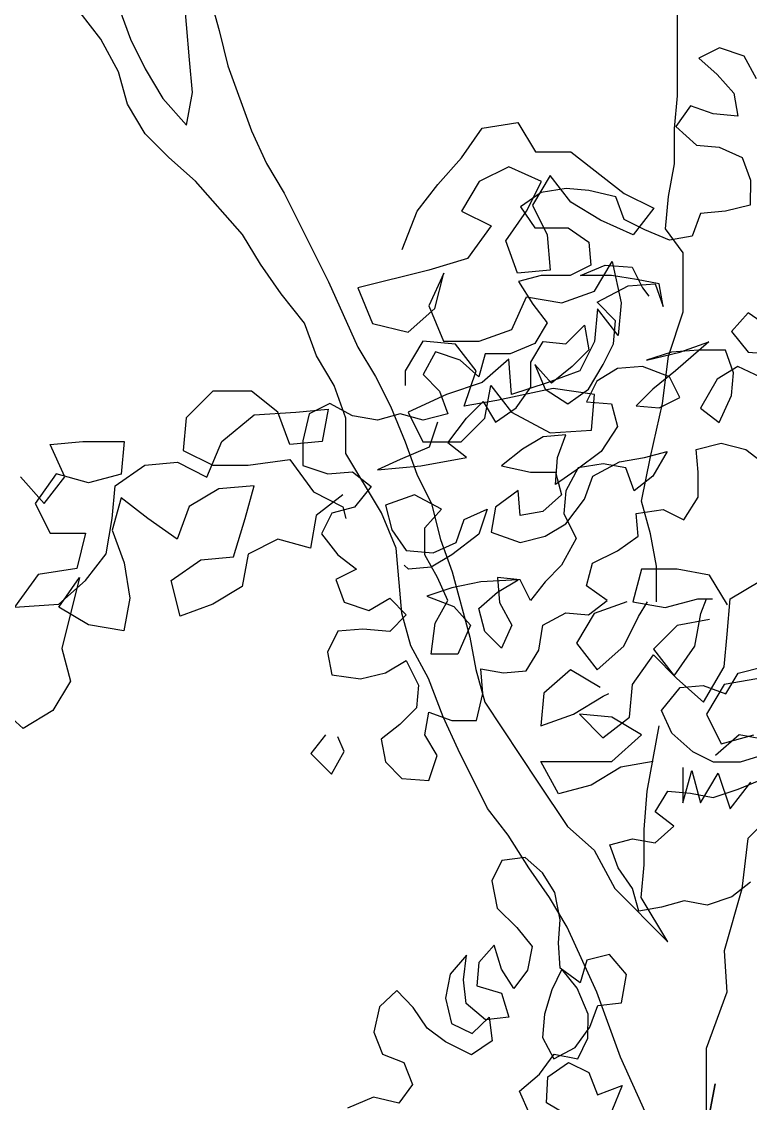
# Model space of a CAD drawing. Header units: millimetres. Extents: x -249630 to 95394, y -188036 to 109963.
# Drawn here: x -73480.1 to -73162.9, y -652.3 to -181.6 of the extents above; entities that cross this region are included whole.
import ezdxf

# ---------------------------------------------------------------- set-up
doc = ezdxf.new("R2010")
doc.units = ezdxf.units.MM
doc.layers.add('AHojas', color=86, linetype='Continuous')
doc.layers.add('ATronco', color=36, linetype='Continuous')

# ---------------------------------------------------------------- blocks, each defined once
blk = doc.blocks.new('Arbol_01')
at = {"layer": 'AHojas'}
for p, q in [((-0.75412, 2.41722), (-0.76442, 2.41208)), ((-0.74176, 2.41309), (-0.75412, 2.41722)), ((-0.76442, 2.41208), (-0.75516, 2.40383)), ((-0.7356, 2.40175), (-0.74176, 2.41309)), ((-0.75516, 2.40383), (-0.74693, 2.39456)), ((-0.74693, 2.39456), (-0.74488, 2.38323)), ((-0.76856, 2.3884), (-0.77577, 2.37811)), ((-0.75723, 2.38427), (-0.76856, 2.3884)), ((-0.74488, 2.38323), (-0.75723, 2.38427)), ((-0.77577, 2.37811), (-0.76549, 2.36883)), ((-0.76549, 2.36883), (-0.75416, 2.36779)), ((-0.75416, 2.36779), (-0.74284, 2.36263)), ((-0.74284, 2.36263), (-0.73873, 2.3513)), ((-0.73873, 2.3513), (-0.73874, 2.33895)), ((-0.83038, 2.34727), (-0.84273, 2.34522)), ((-0.81905, 2.34623), (-0.83038, 2.34727)), ((-0.80567, 2.34313), (-0.81905, 2.34623)), ((-0.84273, 2.34522), (-0.85304, 2.33802)), ((-0.80156, 2.3318), (-0.80567, 2.34313)), ((-0.73874, 2.33895), (-0.7511, 2.33587)), ((-0.85304, 2.33802), (-0.84584, 2.32772)), ((-0.76346, 2.33485), (-0.76759, 2.32353)), ((-0.7511, 2.33587), (-0.76346, 2.33485)), ((-0.79127, 2.32664), (-0.80156, 2.3318)), ((-0.84584, 2.32772), (-0.82936, 2.3277)), ((-0.82936, 2.3277), (-0.81907, 2.32049)), ((-0.77892, 2.32148), (-0.79127, 2.32664)), ((-0.76759, 2.32353), (-0.77892, 2.32148)), ((-0.81907, 2.32049), (-0.81805, 2.30916)), ((-0.81805, 2.30916), (-0.82836, 2.30402)), ((-0.82321, 2.30402), (-0.81085, 2.30915)), ((-0.81085, 2.30915), (-0.79746, 2.30811)), ((-0.79746, 2.30811), (-0.79232, 2.29781)), ((-0.84277, 2.30403), (-0.8541, 2.30095)), ((-0.8541, 2.30095), (-0.8469, 2.28962)), ((-0.82836, 2.30402), (-0.84277, 2.30403)), ((-0.80776, 2.304), (-0.82321, 2.30402)), ((-0.79541, 2.30193), (-0.80776, 2.304)), ((-0.78408, 2.29986), (-0.79541, 2.30193)), ((-0.81498, 2.29062), (-0.79953, 2.29885)), ((-0.79953, 2.29885), (-0.78614, 2.29986)), ((-0.79232, 2.29781), (-0.78924, 2.29369)), ((-0.78614, 2.29986), (-0.78203, 2.28853)), ((-0.78203, 2.28853), (-0.78408, 2.29986)), ((-0.8469, 2.28962), (-0.8397, 2.28035)), ((-0.80572, 2.28135), (-0.81498, 2.29062)), ((-0.73982, 2.2854), (-0.74807, 2.27615)), ((-0.72953, 2.27819), (-0.73982, 2.2854)), ((-0.8397, 2.28035), (-0.84589, 2.27006)), ((-0.83045, 2.27004), (-0.82117, 2.2793)), ((-0.82117, 2.2793), (-0.81912, 2.26694)), ((-0.80676, 2.27002), (-0.80572, 2.28135)), ((-0.74807, 2.27615), (-0.73984, 2.26584)), ((-0.84796, 2.26079), (-0.84177, 2.27108)), ((-0.84177, 2.27108), (-0.83045, 2.27004)), ((-0.7594, 2.27101), (-0.77589, 2.25661)), ((-0.77382, 2.26587), (-0.7594, 2.27101)), ((-0.84589, 2.27006), (-0.85825, 2.26492)), ((-0.81912, 2.26694), (-0.82737, 2.25871)), ((-0.81192, 2.25973), (-0.80676, 2.27002)), ((-0.76455, 2.26689), (-0.77794, 2.26588)), ((-0.75116, 2.26688), (-0.76455, 2.26689)), ((-0.74706, 2.25555), (-0.75116, 2.26688)), ((-0.89532, 2.26598), (-0.90151, 2.25466)), ((-0.88297, 2.26185), (-0.89532, 2.26598)), ((-0.87061, 2.26493), (-0.87371, 2.25361)), ((-0.85825, 2.26492), (-0.87061, 2.26493)), ((-0.77794, 2.26588), (-0.7903, 2.26177)), ((-0.7903, 2.26177), (-0.77382, 2.26587)), ((-0.73984, 2.26584), (-0.72645, 2.2648)), ((-0.87371, 2.25361), (-0.88297, 2.26185)), ((-0.84797, 2.24844), (-0.84796, 2.26079)), ((-0.8459, 2.25976), (-0.84076, 2.2474)), ((-0.83767, 2.25049), (-0.8459, 2.25976)), ((-0.81914, 2.24738), (-0.81192, 2.25973)), ((-0.82737, 2.25871), (-0.83767, 2.25049)), ((-0.80472, 2.25766), (-0.81502, 2.25149)), ((-0.79236, 2.25868), (-0.80472, 2.25766)), ((-0.77898, 2.25352), (-0.79236, 2.25868)), ((-0.77589, 2.25661), (-0.78722, 2.24735)), ((-0.74499, 2.25864), (-0.7553, 2.25247)), ((-0.7481, 2.24422), (-0.74706, 2.25555)), ((-0.73367, 2.25348), (-0.74499, 2.25864)), ((-0.90151, 2.25466), (-0.89328, 2.24642)), ((-0.77384, 2.24322), (-0.77898, 2.25352)), ((-0.7553, 2.25247), (-0.76355, 2.23806)), ((-0.85519, 2.23814), (-0.84797, 2.24844)), ((-0.81502, 2.25149), (-0.82018, 2.2412)), ((-0.89328, 2.24642), (-0.88917, 2.23509)), ((-0.84076, 2.2474), (-0.82944, 2.24018)), ((-0.82944, 2.24018), (-0.81914, 2.24738)), ((-0.78722, 2.24735), (-0.79547, 2.23912)), ((-0.75429, 2.23084), (-0.7481, 2.24422)), ((-0.87991, 2.23302), (-0.87166, 2.24125)), ((-0.87166, 2.24125), (-0.86549, 2.23095)), ((-0.82018, 2.2412), (-0.80782, 2.24016)), ((-0.78414, 2.23808), (-0.77384, 2.24322)), ((-0.94786, 2.24029), (-0.95816, 2.23515)), ((-0.93654, 2.2341), (-0.94786, 2.24029)), ((-0.86549, 2.23095), (-0.85519, 2.23814)), ((-0.80782, 2.24016), (-0.80474, 2.22883)), ((-0.79547, 2.23912), (-0.78414, 2.23808)), ((-0.76355, 2.23806), (-0.75429, 2.23084)), ((-0.95816, 2.23515), (-0.96126, 2.22177)), ((-0.92418, 2.23203), (-0.93654, 2.2341)), ((-0.91285, 2.23511), (-0.92418, 2.23203)), ((-0.90153, 2.23201), (-0.91285, 2.23511)), ((-0.88917, 2.23509), (-0.90153, 2.23201)), ((-0.88918, 2.22067), (-0.87991, 2.23302)), ((-0.89432, 2.23097), (-0.89845, 2.21862)), ((-0.80474, 2.22883), (-0.81299, 2.21648)), ((-0.96126, 2.22177), (-0.96127, 2.20941)), ((-0.84182, 2.22372), (-0.85212, 2.21755)), ((-0.83049, 2.22474), (-0.84182, 2.22372)), ((-0.83462, 2.21341), (-0.83049, 2.22474)), ((-0.89845, 2.21862), (-0.91287, 2.21246)), ((-0.87992, 2.21346), (-0.88918, 2.22067)), ((-0.76563, 2.21747), (-0.75327, 2.22055)), ((-0.75327, 2.22055), (-0.74091, 2.21745)), ((-0.85212, 2.21755), (-0.86242, 2.20932)), ((-0.81299, 2.21648), (-0.82536, 2.20723)), ((-0.79137, 2.21337), (-0.78004, 2.21645)), ((-0.78004, 2.21645), (-0.78726, 2.2041)), ((-0.76461, 2.20614), (-0.76563, 2.21747)), ((-0.74091, 2.21745), (-0.73165, 2.21023)), ((-0.91287, 2.21246), (-0.92421, 2.20732)), ((-0.90258, 2.20936), (-0.87992, 2.21346)), ((-0.83566, 2.20003), (-0.83462, 2.21341)), ((-0.81712, 2.20413), (-0.80373, 2.21133)), ((-0.80373, 2.21133), (-0.79137, 2.21337)), ((-0.96127, 2.20941), (-0.94892, 2.20528)), ((-0.92421, 2.20732), (-0.90258, 2.20936)), ((-0.86242, 2.20932), (-0.84801, 2.20622)), ((-0.82536, 2.20723), (-0.83566, 2.20003)), ((-0.82433, 2.20826), (-0.83051, 2.19694)), ((-0.81197, 2.2103), (-0.82433, 2.20826)), ((-0.80064, 2.20823), (-0.81197, 2.2103)), ((-0.79653, 2.1969), (-0.80064, 2.20823)), ((-0.94892, 2.20528), (-0.93656, 2.2063)), ((-0.93656, 2.2063), (-0.9273, 2.19908)), ((-0.84801, 2.20622), (-0.83565, 2.20621)), ((-0.83565, 2.20621), (-0.83257, 2.19488)), ((-0.82125, 2.19281), (-0.81712, 2.20413)), ((-0.78726, 2.2041), (-0.79653, 2.1969)), ((-0.76462, 2.19379), (-0.76461, 2.20614)), ((-0.9273, 2.19908), (-0.93555, 2.18879)), ((-0.8542, 2.19696), (-0.86553, 2.18873)), ((-0.85318, 2.1846), (-0.8542, 2.19696)), ((-0.83051, 2.19694), (-0.83155, 2.18561)), ((-0.90568, 2.19494), (-0.9201, 2.18981)), ((-0.8923, 2.18772), (-0.90568, 2.19494)), ((-0.83257, 2.19488), (-0.84185, 2.18665)), ((-0.83053, 2.18046), (-0.82125, 2.19281)), ((-0.77184, 2.18247), (-0.76462, 2.19379)), ((-0.93555, 2.18879), (-0.94688, 2.18572)), ((-0.9201, 2.18981), (-0.91702, 2.17745)), ((-0.90055, 2.17847), (-0.8923, 2.18772)), ((-0.86553, 2.18873), (-0.8676, 2.17638)), ((-0.94688, 2.18572), (-0.95204, 2.17542)), ((-0.88098, 2.18257), (-0.86965, 2.1877)), ((-0.86965, 2.1877), (-0.87378, 2.17535)), ((-0.84185, 2.18665), (-0.85318, 2.1846)), ((-0.83155, 2.18561), (-0.82539, 2.17325)), ((-0.79551, 2.18558), (-0.78213, 2.18762)), ((-0.7945, 2.17425), (-0.79551, 2.18558)), ((-0.78213, 2.18762), (-0.77184, 2.18247)), ((-0.88511, 2.17124), (-0.88098, 2.18257)), ((-0.84083, 2.17429), (-0.83053, 2.18046)), ((-0.91702, 2.17745), (-0.90983, 2.16715)), ((-0.90056, 2.16508), (-0.90055, 2.17847)), ((-0.95204, 2.17542), (-0.94381, 2.16512)), ((-0.87378, 2.17535), (-0.88718, 2.16507)), ((-0.8676, 2.17638), (-0.85319, 2.17121)), ((-0.85319, 2.17121), (-0.84083, 2.17429)), ((-0.82539, 2.17325), (-0.83261, 2.15987)), ((-0.8048, 2.16705), (-0.7945, 2.17425)), ((-0.89644, 2.16611), (-0.88511, 2.17124)), ((-0.90983, 2.16715), (-0.89644, 2.16611)), ((-0.81716, 2.16088), (-0.8048, 2.16705)), ((-0.94381, 2.16512), (-0.93455, 2.1579)), ((-0.89439, 2.15375), (-0.90056, 2.16508)), ((-0.88718, 2.16507), (-0.89748, 2.1589)), ((-0.93455, 2.1579), (-0.94485, 2.15276)), ((-0.90881, 2.15788), (-0.91086, 2.15994)), ((-0.89748, 2.1589), (-0.90881, 2.15788)), ((-0.83261, 2.15987), (-0.84085, 2.15164)), ((-0.82026, 2.14956), (-0.81716, 2.16088)), ((-0.94485, 2.15276), (-0.94074, 2.14143)), ((-0.88926, 2.14242), (-0.89439, 2.15375)), ((-0.87277, 2.15167), (-0.88719, 2.14859)), ((-0.85424, 2.15268), (-0.87277, 2.15167)), ((-0.86454, 2.14651), (-0.85424, 2.15268)), ((-0.86453, 2.15372), (-0.86351, 2.14136)), ((-0.85321, 2.15268), (-0.86453, 2.15372)), ((-0.84807, 2.14238), (-0.85321, 2.15268)), ((-0.84085, 2.15164), (-0.84807, 2.14238)), ((-0.88719, 2.14859), (-0.89955, 2.14448)), ((-0.87381, 2.13828), (-0.86454, 2.14651)), ((-0.80997, 2.14234), (-0.82026, 2.14956)), ((-0.92839, 2.1373), (-0.91809, 2.14347)), ((-0.91809, 2.14347), (-0.90986, 2.13523)), ((-0.89955, 2.14448), (-0.88617, 2.13932)), ((-0.94074, 2.14143), (-0.92839, 2.1373)), ((-0.89544, 2.1311), (-0.88926, 2.14242)), ((-0.88617, 2.13932), (-0.87794, 2.13005)), ((-0.86351, 2.14136), (-0.85735, 2.13003)), ((-0.81924, 2.13514), (-0.80997, 2.14234)), ((-0.90986, 2.13523), (-0.9181, 2.127)), ((-0.87074, 2.12695), (-0.87381, 2.13828)), ((-0.8419, 2.13002), (-0.83057, 2.13618)), ((-0.83057, 2.13618), (-0.81924, 2.13514)), ((-0.93149, 2.12804), (-0.94384, 2.12702)), ((-0.9181, 2.127), (-0.93149, 2.12804)), ((-0.89752, 2.11565), (-0.89544, 2.1311)), ((-0.87794, 2.13005), (-0.88413, 2.11564)), ((-0.85735, 2.13003), (-0.86251, 2.11871)), ((-0.84397, 2.11766), (-0.8419, 2.13002)), ((-0.94384, 2.12702), (-0.949, 2.11673)), ((-0.86251, 2.11871), (-0.87074, 2.12695)), ((-0.949, 2.11673), (-0.94695, 2.1054)), ((-0.85016, 2.10737), (-0.84397, 2.11766)), ((-0.92018, 2.10641), (-0.90988, 2.11257)), ((-0.90988, 2.11257), (-0.90371, 2.10021)), ((-0.88413, 2.11564), (-0.89752, 2.11565)), ((-0.74473, 2.10621), (-0.73237, 2.10928)), ((-0.94695, 2.1054), (-0.93254, 2.10333)), ((-0.93254, 2.10333), (-0.92018, 2.10641)), ((-0.87281, 2.10842), (-0.86149, 2.10635)), ((-0.87179, 2.09606), (-0.87281, 2.10842)), ((-0.86149, 2.10635), (-0.85016, 2.10737)), ((-0.75091, 2.09592), (-0.74473, 2.10621)), ((-0.90371, 2.10021), (-0.90475, 2.08889)), ((-0.78284, 2.08771), (-0.77356, 2.09902)), ((-0.77356, 2.09902), (-0.76224, 2.10004)), ((-0.76224, 2.10004), (-0.75091, 2.09592)), ((-0.87489, 2.08268), (-0.87179, 2.09606)), ((-0.90475, 2.08889), (-0.91299, 2.08066)), ((-0.90064, 2.0755), (-0.89857, 2.08682)), ((-0.89857, 2.08682), (-0.88725, 2.08269)), ((-0.7777, 2.07638), (-0.78284, 2.08771)), ((-0.88725, 2.08269), (-0.87489, 2.08268)), ((-0.91299, 2.08066), (-0.92227, 2.07346)), ((-0.95007, 2.07554), (-0.95728, 2.06628)), ((-0.89447, 2.06519), (-0.90064, 2.0755)), ((-0.76741, 2.0671), (-0.7777, 2.07638)), ((-0.94081, 2.0673), (-0.94389, 2.07451)), ((-0.92227, 2.07346), (-0.92022, 2.06213)), ((-0.947, 2.05598), (-0.94081, 2.0673)), ((-0.95728, 2.06628), (-0.947, 2.05598)), ((-0.8986, 2.05284), (-0.89447, 2.06519)), ((-0.75712, 2.06194), (-0.76741, 2.0671)), ((-0.73035, 2.06604), (-0.74374, 2.06193)), ((-0.92022, 2.06213), (-0.91199, 2.05388)), ((-0.74374, 2.06193), (-0.75712, 2.06194)), ((-0.91199, 2.05388), (-0.8986, 2.05284)), ((-0.74478, 2.04854), (-0.73242, 2.05368)), ((-0.75714, 2.04444), (-0.74478, 2.04854)), ((-0.78598, 2.03726), (-0.77979, 2.04755)), ((-0.77979, 2.04755), (-0.76846, 2.04651)), ((-0.76846, 2.04651), (-0.75714, 2.04444)), ((-0.77671, 2.03004), (-0.78598, 2.03726)), ((-0.78599, 2.02181), (-0.77671, 2.03004)), ((-0.80864, 2.0208), (-0.79731, 2.02388)), ((-0.79731, 2.02388), (-0.78599, 2.02181)), ((-0.80454, 2.00947), (-0.80864, 2.0208)), ((-0.86233, 2.0131), (-0.86731, 2.00287)), ((-0.85068, 2.01449), (-0.86233, 2.0131)), ((-0.84204, 2.00687), (-0.85068, 2.01449)), ((-0.79734, 1.99917), (-0.80454, 2.00947)), ((-0.83589, 1.99714), (-0.84204, 2.00687)), ((-0.86731, 2.00287), (-0.86469, 1.98927)), ((-0.73864, 2.0022), (-0.74792, 1.995)), ((-0.83328, 1.98354), (-0.83589, 1.99714)), ((-0.79426, 1.98784), (-0.79734, 1.99917)), ((-0.7716, 1.99297), (-0.78293, 1.98989)), ((-0.76028, 1.9909), (-0.7716, 1.99297)), ((-0.74792, 1.995), (-0.76028, 1.9909)), ((-0.86469, 1.98927), (-0.85483, 1.97971)), ((-0.78293, 1.98989), (-0.79426, 1.98784)), ((-0.83419, 1.97206), (-0.83328, 1.98354)), ((-0.85483, 1.97971), (-0.84726, 1.97033)), ((-0.86616, 1.97091), (-0.87377, 1.96228)), ((-0.86248, 1.95907), (-0.86616, 1.97091)), ((-0.84726, 1.97033), (-0.84959, 1.9585)), ((-0.83334, 1.95952), (-0.83419, 1.97206)), ((-0.87994, 1.966), (-0.88809, 1.95649)), ((-0.88139, 1.95364), (-0.87994, 1.966)), ((-0.80878, 1.96634), (-0.82009, 1.96354)), ((-0.80033, 1.95643), (-0.80878, 1.96634)), ((-0.87377, 1.96228), (-0.87469, 1.9508)), ((-0.82009, 1.96354), (-0.8233, 1.95225)), ((-0.85633, 1.94934), (-0.86248, 1.95907)), ((-0.84959, 1.9585), (-0.85633, 1.94934)), ((-0.83246, 1.95899), (-0.83743, 1.94876)), ((-0.8233, 1.95225), (-0.83334, 1.95952)), ((-0.82489, 1.94961), (-0.83246, 1.95899)), ((-0.88809, 1.95649), (-0.89042, 1.94466)), ((-0.80284, 1.94231), (-0.80033, 1.95643)), ((-0.88001, 1.94199), (-0.88139, 1.95364)), ((-0.87469, 1.9508), (-0.86251, 1.94706)), ((-0.9146, 1.94844), (-0.9231, 1.94034)), ((-0.9065, 1.93994), (-0.9146, 1.94844)), ((-0.86251, 1.94706), (-0.85884, 1.93522)), ((-0.83743, 1.94876), (-0.84117, 1.93658)), ((-0.81945, 1.9367), (-0.82489, 1.94961)), ((-0.89042, 1.94466), (-0.88728, 1.93194)), ((-0.9231, 1.94034), (-0.92596, 1.92763)), ((-0.89947, 1.92968), (-0.9065, 1.93994)), ((-0.87049, 1.93384), (-0.88001, 1.94199)), ((-0.81859, 1.93017), (-0.8145, 1.94093)), ((-0.8145, 1.94093), (-0.80284, 1.94231)), ((-0.84117, 1.93658), (-0.84209, 1.92511)), ((-0.81949, 1.92469), (-0.81945, 1.9367)), ((-0.88728, 1.93194), (-0.87705, 1.92697)), ((-0.87705, 1.92697), (-0.86855, 1.93507)), ((-0.85884, 1.93522), (-0.87049, 1.93384)), ((-0.86855, 1.93507), (-0.86717, 1.92341)), ((-0.8903, 1.92294), (-0.89947, 1.92968)), ((-0.82585, 1.92012), (-0.81859, 1.93017)), ((-0.92596, 1.92763), (-0.92175, 1.91667)), ((-0.84209, 1.92511), (-0.83647, 1.9145)), ((-0.82446, 1.91446), (-0.81949, 1.92469)), ((-0.87743, 1.91637), (-0.8903, 1.92294)), ((-0.86717, 1.92341), (-0.87743, 1.91637)), ((-0.92175, 1.91667), (-0.91099, 1.91258)), ((-0.84355, 1.90675), (-0.83628, 1.91679)), ((-0.83647, 1.9145), (-0.82585, 1.92012)), ((-0.83628, 1.91679), (-0.82446, 1.91446)), ((-0.91099, 1.91258), (-0.90678, 1.90162)), ((-0.83949, 1.9055), (-0.82923, 1.91254)), ((-0.82923, 1.91254), (-0.819, 1.90756)), ((-0.85346, 1.8983), (-0.84355, 1.90675)), ((-0.84006, 1.89261), (-0.83949, 1.9055)), ((-0.819, 1.90756), (-0.81479, 1.8966)), ((-0.90678, 1.90162), (-0.91352, 1.89245)), ((-0.84837, 1.8868), (-0.85346, 1.8983)), ((-0.81479, 1.8966), (-0.80242, 1.90116)), ((-0.80242, 1.90116), (-0.80757, 1.88864)), ((-0.92622, 1.89531), (-0.93913, 1.88987)), ((-0.91352, 1.89245), (-0.92622, 1.89531)), ((-0.8286, 1.88569), (-0.84006, 1.89261)), ((-0.06644, 1.66402), (-0.05408, 1.66607)), ((-0.05408, 1.66607), (-0.04791, 1.65577)), ((-0.07365, 1.65373), (-0.06644, 1.66402)), ((-0.0819, 1.64447), (-0.07365, 1.65373)), ((-0.04791, 1.65577), (-0.03555, 1.65576)), ((-0.03555, 1.65576), (-0.01703, 1.64133)), ((-0.05718, 1.65063), (-0.06748, 1.64549)), ((-0.04586, 1.64547), (-0.05718, 1.65063)), ((-0.04277, 1.64753), (-0.04896, 1.63724)), ((-0.03557, 1.63825), (-0.04277, 1.64753)), ((-0.08912, 1.63521), (-0.0819, 1.64447)), ((-0.06748, 1.64549), (-0.07367, 1.6352)), ((-0.05102, 1.63518), (-0.04586, 1.64547)), ((-0.02528, 1.63207), (-0.03557, 1.63825)), ((-0.01703, 1.64133), (-0.00674, 1.63617)), ((-0.09428, 1.62183), (-0.08912, 1.63521)), ((-0.07367, 1.6352), (-0.06338, 1.63004)), ((-0.05823, 1.62489), (-0.05102, 1.63518)), ((-0.04896, 1.63724), (-0.04382, 1.62693)), ((-0.00674, 1.63617), (-0.01396, 1.62691)), ((-0.01396, 1.62691), (-0.02528, 1.63207)), ((-0.06338, 1.63004), (-0.07163, 1.61872)), ((-0.04382, 1.62693), (-0.0428, 1.61458)), ((-0.05413, 1.61356), (-0.05823, 1.62489)), ((-0.07163, 1.61872), (-0.08502, 1.61462)), ((-0.02736, 1.60736), (-0.02117, 1.61765)), ((-0.02117, 1.61765), (-0.0181, 1.60323)), ((-0.08502, 1.61462), (-0.10973, 1.60846)), ((-0.07987, 1.61358), (-0.08503, 1.60226)), ((-0.08297, 1.60123), (-0.07987, 1.61358)), ((-0.0428, 1.61458), (-0.05413, 1.61356)), ((-0.10973, 1.60846), (-0.1046, 1.5961)), ((-0.0562, 1.594), (-0.05104, 1.60532)), ((-0.05104, 1.60532), (-0.03869, 1.60325)), ((-0.03869, 1.60325), (-0.02736, 1.60736)), ((-0.09224, 1.593), (-0.08297, 1.60123)), ((-0.08503, 1.60226), (-0.07989, 1.5899)), ((-0.02634, 1.60118), (-0.02738, 1.58985)), ((-0.01914, 1.5919), (-0.02634, 1.60118)), ((-0.0181, 1.60323), (-0.01914, 1.5919)), ((-0.1046, 1.5961), (-0.09224, 1.593)), ((-0.06753, 1.58989), (-0.0562, 1.594)), ((-0.0871, 1.58991), (-0.09328, 1.57961)), ((-0.07577, 1.58887), (-0.0871, 1.58991)), ((-0.07989, 1.5899), (-0.06753, 1.58989)), ((-0.02738, 1.58985), (-0.03253, 1.57956)), ((-0.06857, 1.57959), (-0.07577, 1.58887)), ((-0.05724, 1.5837), (-0.06652, 1.57547)), ((-0.05622, 1.57134), (-0.05724, 1.5837)), ((-0.09328, 1.57961), (-0.09329, 1.57447)), ((-0.0727, 1.56724), (-0.06857, 1.57959)), ((-0.03253, 1.57956), (-0.04386, 1.57545)), ((-0.06652, 1.57547), (-0.07888, 1.57136)), ((-0.0655, 1.56311), (-0.06343, 1.57444)), ((-0.06343, 1.57444), (-0.05623, 1.56517)), ((-0.04386, 1.57545), (-0.05622, 1.57134)), ((-0.16022, 1.57247), (-0.1695, 1.56321)), ((-0.14683, 1.57246), (-0.16022, 1.57247)), ((-0.13757, 1.56524), (-0.14683, 1.57246)), ((-0.07888, 1.57136), (-0.09227, 1.5652)), ((-0.04181, 1.57339), (-0.06137, 1.56929)), ((-0.02739, 1.57132), (-0.04181, 1.57339)), ((-0.02843, 1.55896), (-0.02739, 1.57132)), ((-0.06137, 1.56929), (-0.0727, 1.56724)), ((-0.1695, 1.56321), (-0.17054, 1.55188)), ((-0.15715, 1.55496), (-0.14581, 1.56422)), ((-0.14581, 1.56422), (-0.1314, 1.56523)), ((-0.13347, 1.55391), (-0.13757, 1.56524)), ((-0.1314, 1.56523), (-0.12007, 1.56625)), ((-0.12007, 1.56625), (-0.12214, 1.55493)), ((-0.09227, 1.5652), (-0.08713, 1.5549)), ((-0.07374, 1.55488), (-0.0655, 1.56311)), ((-0.05623, 1.56517), (-0.04285, 1.55795)), ((-0.04285, 1.55795), (-0.02843, 1.55896)), ((-0.21687, 1.55399), (-0.20554, 1.555)), ((-0.21173, 1.54265), (-0.21687, 1.55399)), ((-0.20554, 1.555), (-0.19113, 1.55499)), ((-0.19113, 1.55499), (-0.19217, 1.54367)), ((-0.17054, 1.55188), (-0.16024, 1.54673)), ((-0.16231, 1.54261), (-0.15715, 1.55496)), ((-0.12214, 1.55493), (-0.13347, 1.55391)), ((-0.08713, 1.5549), (-0.07374, 1.55488)), ((-0.18393, 1.54675), (-0.1726, 1.54777)), ((-0.1726, 1.54777), (-0.16231, 1.54261)), ((-0.14789, 1.54671), (-0.13347, 1.54876)), ((-0.13347, 1.54876), (-0.12524, 1.53743)), ((-0.19423, 1.53955), (-0.18393, 1.54675)), ((-0.16024, 1.54673), (-0.14789, 1.54671)), ((-0.22718, 1.54267), (-0.21895, 1.53339)), ((-0.21482, 1.54369), (-0.22204, 1.5334)), ((-0.21895, 1.53339), (-0.21173, 1.54265)), ((-0.2035, 1.54059), (-0.21482, 1.54369)), ((-0.19217, 1.54367), (-0.2035, 1.54059)), ((-0.19527, 1.52822), (-0.19423, 1.53955)), ((-0.15819, 1.53849), (-0.16849, 1.53232)), ((-0.14584, 1.53951), (-0.15819, 1.53849)), ((-0.14893, 1.52818), (-0.14584, 1.53951)), ((-0.12524, 1.53743), (-0.11495, 1.53227)), ((-0.11495, 1.53639), (-0.12422, 1.52919)), ((-0.22204, 1.5334), (-0.2169, 1.5231)), ((-0.19217, 1.53543), (-0.19527, 1.52411)), ((-0.18291, 1.52821), (-0.19217, 1.53543)), ((-0.16849, 1.53232), (-0.17262, 1.521)), ((-0.12422, 1.52919), (-0.12629, 1.51786)), ((-0.11495, 1.53227), (-0.11393, 1.52815)), ((-0.19734, 1.51587), (-0.19527, 1.52822)), ((-0.17262, 1.521), (-0.18291, 1.52821)), ((-0.15307, 1.5148), (-0.14893, 1.52818)), ((-0.2169, 1.5231), (-0.20454, 1.52308)), ((-0.20454, 1.52308), (-0.20764, 1.51073)), ((-0.19527, 1.52411), (-0.19117, 1.51277)), ((-0.13761, 1.52096), (-0.14792, 1.51582)), ((-0.12629, 1.51786), (-0.13761, 1.52096)), ((-0.20456, 1.50661), (-0.19734, 1.51587)), ((-0.1747, 1.50658), (-0.16439, 1.51378)), ((-0.16439, 1.51378), (-0.15307, 1.5148)), ((-0.14792, 1.51582), (-0.14999, 1.5045)), ((-0.20764, 1.51073), (-0.22103, 1.50868)), ((-0.19117, 1.51277), (-0.18912, 1.50042)), ((-0.01097, 1.51055), (-0.01407, 1.49923)), ((0.00138, 1.51054), (-0.01097, 1.51055)), ((-0.00584, 1.49922), (-0.00582, 1.51158)), ((0.01271, 1.50847), (0.00138, 1.51054)), ((-0.22103, 1.50868), (-0.22928, 1.49736)), ((-0.21383, 1.49735), (-0.20662, 1.50764)), ((-0.21383, 1.49838), (-0.20456, 1.50661)), ((-0.20662, 1.50764), (-0.21282, 1.48293)), ((-0.17162, 1.49422), (-0.1747, 1.50658)), ((0.01888, 1.49817), (0.01271, 1.50847)), ((0.01991, 1.50023), (0.03021, 1.50639)), ((-0.14999, 1.5045), (-0.16029, 1.49833)), ((-0.18912, 1.50042), (-0.19119, 1.48909)), ((-0.01613, 1.49923), (-0.02746, 1.49512)), ((-0.01407, 1.49923), (-0.00275, 1.49716)), ((-0.01202, 1.49408), (-0.00892, 1.49922)), ((-0.00275, 1.49716), (0.00858, 1.50024)), ((0.00858, 1.50024), (0.01373, 1.50023)), ((0.00961, 1.49509), (0.01167, 1.50023)), ((0.01887, 1.48787), (0.01991, 1.50023)), ((-0.22928, 1.49736), (-0.21383, 1.49838)), ((-0.20354, 1.49116), (-0.21383, 1.49735)), ((-0.16029, 1.49833), (-0.17162, 1.49422)), ((-0.02746, 1.49512), (-0.03365, 1.48483)), ((0.00754, 1.48376), (0.00961, 1.49509)), ((-0.19119, 1.48909), (-0.20354, 1.49116)), ((-0.01718, 1.48378), (-0.01202, 1.49408)), ((0.01269, 1.49302), (0.00136, 1.49098)), ((0.00136, 1.49098), (-0.00688, 1.48275)), ((0.01783, 1.47654), (0.01887, 1.48787)), ((-0.03365, 1.48483), (-0.02645, 1.47556)), ((-0.02645, 1.47556), (-0.01718, 1.48378)), ((0.00032, 1.47347), (0.00754, 1.48376)), ((-0.21282, 1.48293), (-0.20974, 1.4716)), ((-0.0141, 1.4704), (-0.00688, 1.48069)), ((-0.00688, 1.48275), (0.00032, 1.47347)), ((-0.00688, 1.48069), (0.00135, 1.47244)), ((0.01061, 1.4642), (0.01783, 1.47654)), ((-0.03572, 1.47556), (-0.04499, 1.46734)), ((-0.02543, 1.46938), (-0.03572, 1.47556)), ((0.00135, 1.47244), (0.01061, 1.4642)), ((0.02915, 1.47242), (0.01782, 1.47037)), ((-0.20974, 1.4716), (-0.21592, 1.46131)), ((-0.01514, 1.45907), (-0.0141, 1.4704)), ((0.01782, 1.47037), (0.01163, 1.46008)), ((-0.04499, 1.46734), (-0.04603, 1.45601)), ((-0.0347, 1.46012), (-0.0244, 1.46629)), ((-0.0244, 1.46629), (-0.02234, 1.46731)), ((-0.22623, 1.45514), (-0.23549, 1.46339)), ((-0.21592, 1.46131), (-0.22623, 1.45514)), ((-0.04603, 1.45601), (-0.0347, 1.46012)), ((-0.03264, 1.46012), (-0.02441, 1.45187)), ((-0.02132, 1.45908), (-0.03264, 1.46012)), ((-0.02441, 1.45187), (-0.01514, 1.45907)), ((-0.01103, 1.45289), (-0.02132, 1.45908)), ((0.01163, 1.46008), (0.01677, 1.44977)), ((-0.02133, 1.44363), (-0.01103, 1.45289)), ((0.02295, 1.45286), (0.01471, 1.44566)), ((0.01677, 1.44977), (0.0281, 1.45285)), ((0.03428, 1.45079), (0.02295, 1.45286)), ((-0.04604, 1.44365), (-0.02133, 1.44363)), ((-0.03988, 1.43232), (-0.04604, 1.44365)), ((-0.00692, 1.44362), (-0.01824, 1.44157)), ((-0.01824, 1.44157), (-0.02855, 1.4354)), ((0.00338, 1.44155), (0.00337, 1.42919)), ((0.00337, 1.42919), (0.00647, 1.44052)), ((0.00647, 1.44052), (0.00955, 1.42919)), ((0.00955, 1.42919), (0.01573, 1.43948)), ((0.01573, 1.43948), (0.01984, 1.42712)), ((-0.04708, 1.43645), (-0.04708, 1.43645)), ((-0.02855, 1.4354), (-0.03988, 1.43232)), ((0.01984, 1.42712), (0.02706, 1.43638))]:
    blk.add_line(p, q, dxfattribs=at)
at = {"layer": 'ATronco'}
for p, q in [((-0.16937, 1.70016), (-0.17141, 1.72281)), ((0.00153, 1.67529), (0.00157, 1.71236)), ((-0.19305, 1.70636), (-0.18894, 1.69503)), ((-0.16112, 1.70942), (-0.15805, 1.69809)), ((-0.19924, 1.69504), (-0.20644, 1.70431)), ((-0.16835, 1.6878), (-0.16937, 1.70016)), ((-0.19307, 1.6837), (-0.19924, 1.69504)), ((-0.18894, 1.69503), (-0.1838, 1.68472)), ((-0.15805, 1.69809), (-0.15497, 1.68573)), ((-0.16733, 1.67647), (-0.16835, 1.6878)), ((-0.18999, 1.67237), (-0.19307, 1.6837)), ((-0.1838, 1.68472), (-0.17763, 1.67442)), ((-0.15497, 1.68573), (-0.14675, 1.66307)), ((-0.1694, 1.66515), (-0.16733, 1.67647)), ((-0.18382, 1.66207), (-0.18999, 1.67237)), ((-0.17763, 1.67442), (-0.1694, 1.66515)), ((0.00049, 1.66396), (0.00153, 1.67529)), ((-0.17559, 1.65383), (-0.18382, 1.66207)), ((-0.14675, 1.66307), (-0.14161, 1.65174)), ((0.00048, 1.65161), (0.00049, 1.66396)), ((-0.16633, 1.64558), (-0.17559, 1.65383)), ((-0.14161, 1.65174), (-0.13544, 1.64143)), ((-0.00159, 1.64028), (0.00048, 1.65161)), ((-0.14987, 1.62703), (-0.16633, 1.64558)), ((-0.13544, 1.64143), (-0.12003, 1.61053)), ((-0.00263, 1.62896), (-0.00159, 1.64028)), ((-0.1437, 1.61673), (-0.14987, 1.62703)), ((0.00354, 1.62071), (-0.00263, 1.62896)), ((0.00352, 1.60012), (0.00354, 1.62071)), ((-0.13651, 1.60643), (-0.1437, 1.61673)), ((-0.12003, 1.61053), (-0.10975, 1.58787)), ((-0.12828, 1.59612), (-0.13651, 1.60643)), ((-0.00164, 1.58468), (0.00352, 1.60012)), ((-0.12417, 1.58479), (-0.12828, 1.59612)), ((-0.10975, 1.58787), (-0.10358, 1.57756)), ((-0.118, 1.57449), (-0.12417, 1.58479)), ((-0.00371, 1.56821), (-0.00164, 1.58468)), ((-0.11389, 1.56316), (-0.118, 1.57449)), ((-0.10358, 1.57756), (-0.09844, 1.56726)), ((-0.09844, 1.56726), (-0.09331, 1.5549)), ((-0.00785, 1.54968), (-0.00371, 1.56821)), ((-0.1139, 1.5508), (-0.11389, 1.56316)), ((-0.09331, 1.5549), (-0.0892, 1.54357)), ((-0.10157, 1.5302), (-0.1139, 1.5508)), ((-0.01095, 1.53423), (-0.00785, 1.54968)), ((-0.0892, 1.54357), (-0.08406, 1.53327)), ((-0.08406, 1.53327), (-0.08098, 1.52091)), ((-0.00787, 1.5229), (-0.01095, 1.53423)), ((-0.09643, 1.51784), (-0.10157, 1.5302)), ((-0.00582, 1.51158), (-0.00787, 1.5229)), ((-0.09439, 1.49518), (-0.09643, 1.51784)), ((-0.08098, 1.52091), (-0.07687, 1.50958)), ((-0.07687, 1.50958), (-0.07072, 1.48692)), ((-0.09131, 1.48385), (-0.09439, 1.49518)), ((-0.08515, 1.47252), (-0.09131, 1.48385)), ((-0.07072, 1.48692), (-0.06867, 1.47559)), ((-0.08001, 1.45913), (-0.08515, 1.47252)), ((-0.06867, 1.47559), (-0.06559, 1.46426)), ((-0.06559, 1.46426), (-0.04708, 1.43645)), ((-0.07487, 1.4478), (-0.08001, 1.45913)), ((-0.00898, 1.43332), (-0.00485, 1.45597)), ((-0.06459, 1.4272), (-0.07487, 1.4478)), ((-0.04708, 1.43645), (-0.0368, 1.42099)), ((-0.01003, 1.41994), (-0.00898, 1.43332)), ((-0.05739, 1.41792), (-0.06459, 1.4272)), ((-0.0368, 1.42099), (-0.02754, 1.41275)), ((-0.01004, 1.40758), (-0.01003, 1.41994)), ((0.03219, 1.42299), (0.02601, 1.41682)), ((-0.0502, 1.40659), (-0.05739, 1.41792)), ((0.02601, 1.41682), (0.02393, 1.39931)), ((-0.02754, 1.41275), (-0.02034, 1.39935)), ((-0.043, 1.39629), (-0.0502, 1.40659)), ((-0.01108, 1.39626), (-0.01004, 1.40758)), ((-0.02034, 1.39935), (-0.00183, 1.3808)), ((0.02393, 1.39931), (0.01774, 1.3777)), ((-0.03683, 1.38598), (-0.043, 1.39629)), ((-0.00183, 1.3808), (-0.01108, 1.39626)), ((-0.02655, 1.36332), (-0.03683, 1.38598)), ((0.01774, 1.3777), (0.01875, 1.36328)), ((-0.01834, 1.34066), (-0.02655, 1.36332)), ((0.01875, 1.36328), (0.01153, 1.34372)), ((-0.00806, 1.318), (-0.01834, 1.34066)), ((0.01153, 1.34372), (0.0115, 1.31489)), ((0.0146, 1.33136), (0.0115, 1.31489)), ((0.0115, 1.31489), (0.0146, 1.33136))]:
    blk.add_line(p, q, dxfattribs=at)

msp = doc.modelspace()

# ---------------------------------------------------------------- block references
for p, xscale, yscale, zscale in [((-73196.564, -2308.069), 1250, 1250, 1250), ((-72516.569, -2308.069), 875, 875, 875)]:
    msp.add_blockref('Arbol_01', p, dxfattribs=dict(xscale=xscale, yscale=yscale, zscale=zscale))

doc.saveas('drawing.dxf')
